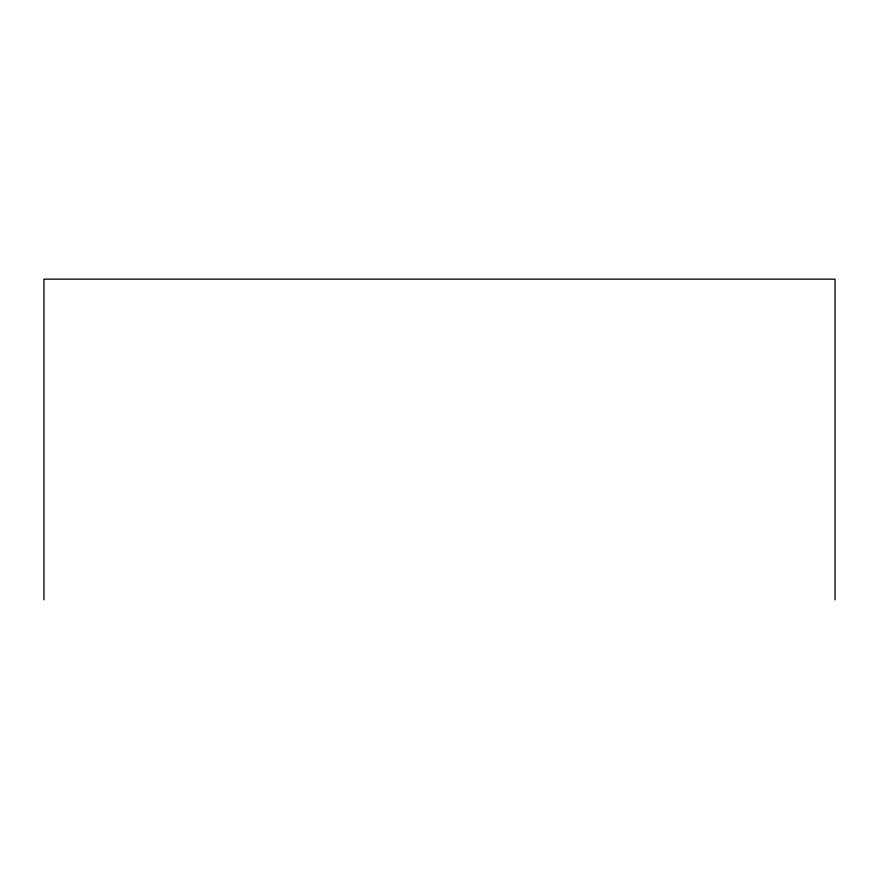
<?xml version="1.0" encoding="UTF-8"?>
<svg xmlns="http://www.w3.org/2000/svg" width="879" height="879" viewBox="0 0 879 879"><rect width="100%" height="100%" fill="white"/><g stroke="black" fill="none" stroke-linecap="round" stroke-linejoin="round"><path stroke-width="1.32" d="M835.05 599.841L835.05 279.159L43.95 279.159L43.95 599.841"/></g></svg>
